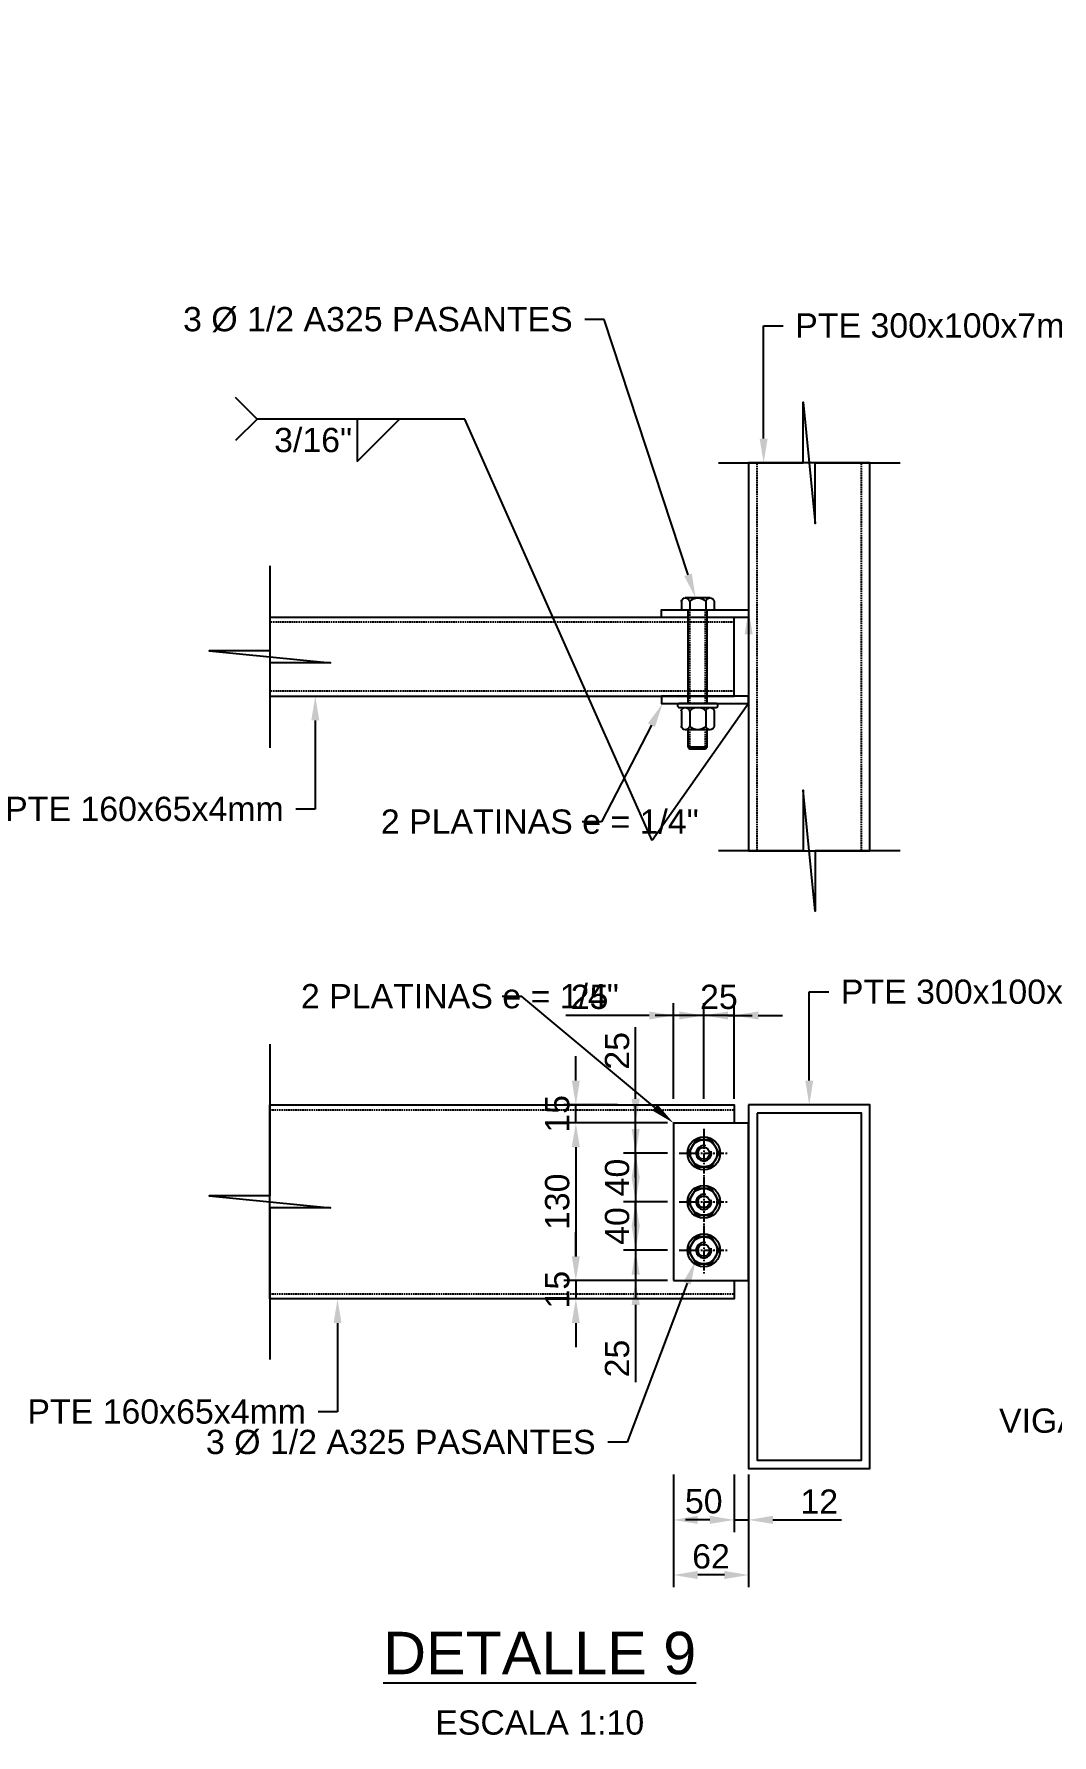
# Model space of a CAD drawing. Header units: millimetres. Extents: x -59786 to 1889966, y -10432 to 69447.
# Drawn here: x 10722 to 11562, y -5837 to -4434 of the extents above; entities that cross this region are included whole.
import ezdxf
from ezdxf import colors
from ezdxf.entities.mleader import LeaderData, LeaderLine
from ezdxf.enums import TextEntityAlignment as Align
from ezdxf.math import Vec2, Vec3

# ---------------------------------------------------------------- set-up
doc = ezdxf.new("R2010")
doc.units = ezdxf.units.MM
doc.header["$LTSCALE"] = 0.2
doc.linetypes.add('CENTER', pattern=[50.8, 31.75, -6.35, 6.35, -6.35])
doc.linetypes.add('HIDDEN', pattern=[9.525, 6.35, -3.175])
for name, color, linetype in [('EE-TEXTO 1', 4, 'Continuous'), ('EE-TEXTO 2', 2, 'Continuous'), ('SIM-COTAS', 1, 'Continuous'), ('SIM-EJES', 8, 'CENTER'), ('SIM-OCULTOS', 8, 'HIDDEN'), ('SIM-PLATINAS', 2, 'Continuous'), ('SIM-PTE 160x65x4mm', 144, 'Continuous'), ('SIM-PTE 300x100x7', 213, 'Continuous')]:
    doc.layers.add(name, color=color, linetype=linetype)
doc.styles.add('ARIAL EE', font='arial.ttf')
doc.styles.get("Standard").update_dxf_attribs({"font": 'arial.ttf'})
doc.dimstyles.new('EE 1_STANDAR', dxfattribs={"dimtxt": 2, "dimasz": 2, "dimexe": 1, "dimexo": 0.5, "dimgap": 0.5, "dimtad": 1, "dimdec": 0, "dimdsep": 46, "dimtxsty": 'ARIAL EE', "dimcen": 1.5, "dimclrd": 256, "dimclre": 256, "dimclrt": 2, "dimadec": 0, "dimazin": 0, "dimtfac": 1, "dimtdec": 0, "dimtix": 1, "dimtmove": 0, "dimatfit": 2, "dimfxl": 1, "dimlwd": -1, "dimlwe": -1, "dimarcsym": 0})

# ---------------------------------------------------------------- blocks, each defined once
blk = doc.blocks.new('*D476')
at = {"layer": 'SIM-COTAS', "transparency": 16777216}
for p, q in [((11218.5, -5312.4), (11218.5, -5253.3)), ((11244.7, -5332.4), (11208.5, -5332.4)), ((11218.5, -5357.4), (11218.5, -5332.4)), ((11244.7, -5357.4), (11208.5, -5357.4)), ((11218.5, -5377.4), (11218.5, -5397.4))]:
    blk.add_line(p, q, dxfattribs=at)
at = {"layer": 'SIM-COTAS', "linetype": 'Continuous', "transparency": 16777216}
for points in [[(11215.2, -5312.4), (11221.9, -5312.4), (11218.5, -5332.4)], [(11215.2, -5377.4), (11221.9, -5377.4), (11218.5, -5357.4)]]:
    blk.add_solid(points, dxfattribs=at)
at = {"layer": 'SIM-COTAS', "color": 2, "linetype": 'Continuous', "transparency": 16777216, "insert": (11203.3, -5272.9), "char_height": 20, "attachment_point": 5, "rotation": 90, "style": 'ARIAL EE'}
blk.add_mtext('25', dxfattribs=at)
blk = doc.blocks.new('*D477')
at = {"layer": 'SIM-COTAS', "transparency": 16777216}
for p, q in [((11218.5, -5337.4), (11218.5, -5317.4)), ((11244.7, -5357.4), (11208.5, -5357.4)), ((11218.5, -5357.4), (11218.5, -5397.4)), ((11244.7, -5397.4), (11208.5, -5397.4)), ((11218.5, -5417.4), (11218.5, -5437.4))]:
    blk.add_line(p, q, dxfattribs=at)
at = {"layer": 'SIM-COTAS', "linetype": 'Continuous', "transparency": 16777216}
for points in [[(11215.2, -5337.4), (11221.9, -5337.4), (11218.5, -5357.4)], [(11215.2, -5417.4), (11221.9, -5417.4), (11218.5, -5397.4)]]:
    blk.add_solid(points, dxfattribs=at)
at = {"layer": 'SIM-COTAS', "color": 2, "linetype": 'Continuous', "transparency": 16777216, "insert": (11203.3, -5377.4), "char_height": 20, "attachment_point": 5, "rotation": 90, "style": 'ARIAL EE'}
blk.add_mtext('40', dxfattribs=at)
blk = doc.blocks.new('*D478')
at = {"layer": 'SIM-COTAS', "transparency": 16777216}
for p, q in [((11218.5, -5377.4), (11218.5, -5357.4)), ((11244.7, -5397.4), (11208.5, -5397.4)), ((11218.5, -5397.4), (11218.5, -5437.4)), ((11244.7, -5437.4), (11208.5, -5437.4)), ((11218.5, -5457.4), (11218.5, -5477.4))]:
    blk.add_line(p, q, dxfattribs=at)
at = {"layer": 'SIM-COTAS', "linetype": 'Continuous', "transparency": 16777216}
for points in [[(11215.2, -5377.4), (11221.9, -5377.4), (11218.5, -5397.4)], [(11215.2, -5457.4), (11221.9, -5457.4), (11218.5, -5437.4)]]:
    blk.add_solid(points, dxfattribs=at)
at = {"layer": 'SIM-COTAS', "color": 2, "linetype": 'Continuous', "transparency": 16777216, "insert": (11203.3, -5417.4), "char_height": 20, "attachment_point": 5, "rotation": 90, "style": 'ARIAL EE'}
blk.add_mtext('40', dxfattribs=at)
blk = doc.blocks.new('*D479')
at = {"layer": 'SIM-COTAS', "transparency": 16777216}
for p, q in [((11244.7, -5332.4), (11159.2, -5332.4)), ((11169.2, -5352.4), (11169.2, -5442.4)), ((11244.7, -5462.4), (11159.2, -5462.4))]:
    blk.add_line(p, q, dxfattribs=at)
at = {"layer": 'SIM-COTAS', "linetype": 'Continuous', "transparency": 16777216}
for points in [[(11165.8, -5352.4), (11172.5, -5352.4), (11169.2, -5332.4)], [(11165.8, -5442.4), (11172.5, -5442.4), (11169.2, -5462.4)]]:
    blk.add_solid(points, dxfattribs=at)
at = {"layer": 'SIM-COTAS', "color": 2, "linetype": 'Continuous', "transparency": 16777216, "insert": (11153.9, -5397.4), "char_height": 20, "attachment_point": 5, "rotation": 90, "style": 'ARIAL EE'}
blk.add_mtext('130', dxfattribs=at)
blk = doc.blocks.new('*D480')
at = {"layer": 'SIM-COTAS', "transparency": 16777216}
for p, q in [((11169.2, -5297.4), (11169.2, -5277.4)), ((11203.5, -5317.4), (11159.2, -5317.4)), ((11169.2, -5332.4), (11169.2, -5317.4)), ((11244.7, -5332.4), (11159.2, -5332.4)), ((11169.2, -5352.4), (11169.2, -5372.4))]:
    blk.add_line(p, q, dxfattribs=at)
for points in [[(11165.8, -5297.4), (11172.5, -5297.4), (11169.2, -5317.4)], [(11165.8, -5352.4), (11172.5, -5352.4), (11169.2, -5332.4)]]:
    blk.add_solid(points, dxfattribs=at)
at = {"layer": 'SIM-COTAS', "color": 2, "transparency": 16777216, "insert": (11154, -5324.9), "char_height": 20, "attachment_point": 5, "rotation": 90, "style": 'ARIAL EE'}
blk.add_mtext('15', dxfattribs=at)
blk = doc.blocks.new('*D481')
at = {"layer": 'SIM-COTAS', "transparency": 16777216}
for p, q in [((11169.2, -5442.4), (11169.2, -5422.4)), ((11244.7, -5462.4), (11159.2, -5462.4)), ((11169.2, -5462.4), (11169.2, -5477.4)), ((11203.5, -5477.4), (11159.2, -5477.4)), ((11169.2, -5497.4), (11169.2, -5517.4))]:
    blk.add_line(p, q, dxfattribs=at)
for points in [[(11165.8, -5442.4), (11172.5, -5442.4), (11169.2, -5462.4)], [(11165.8, -5497.4), (11172.5, -5497.4), (11169.2, -5477.4)]]:
    blk.add_solid(points, dxfattribs=at)
at = {"layer": 'SIM-COTAS', "color": 2, "transparency": 16777216, "insert": (11154, -5469.9), "char_height": 20, "attachment_point": 5, "rotation": 90, "style": 'ARIAL EE'}
blk.add_mtext('15', dxfattribs=at)
blk = doc.blocks.new('*D482')
at = {"layer": 'SIM-COTAS', "transparency": 16777216}
for p, q in [((11299.7, -5622.4), (11299.7, -5669.8)), ((11311.7, -5622.4), (11311.7, -5669.8)), ((11279.7, -5659.8), (11259.7, -5659.8)), ((11299.7, -5659.8), (11311.7, -5659.8)), ((11331.7, -5659.8), (11388.3, -5659.8))]:
    blk.add_line(p, q, dxfattribs=at)
at = {"layer": 'SIM-COTAS', "linetype": 'Continuous', "transparency": 16777216}
for points in [[(11279.7, -5656.4), (11279.7, -5663.1), (11299.7, -5659.8)], [(11331.7, -5656.4), (11331.7, -5663.1), (11311.7, -5659.8)]]:
    blk.add_solid(points, dxfattribs=at)
at = {"layer": 'SIM-COTAS', "color": 2, "linetype": 'Continuous', "transparency": 16777216, "insert": (11370, -5644.7), "char_height": 20, "attachment_point": 5, "style": 'ARIAL EE'}
blk.add_mtext('12', dxfattribs=at)
blk = doc.blocks.new('*D483')
at = {"layer": 'SIM-COTAS', "transparency": 16777216}
for p, q in [((11249.7, -5622.4), (11249.7, -5669.8)), ((11299.7, -5622.4), (11299.7, -5669.8)), ((11279.7, -5659.8), (11269.7, -5659.8))]:
    blk.add_line(p, q, dxfattribs=at)
for points in [[(11269.7, -5656.4), (11269.7, -5663.1), (11249.7, -5659.8)], [(11279.7, -5656.4), (11279.7, -5663.1), (11299.7, -5659.8)]]:
    blk.add_solid(points, dxfattribs=at)
at = {"layer": 'SIM-COTAS', "color": 2, "transparency": 16777216, "insert": (11274.7, -5644.5), "char_height": 20, "attachment_point": 5, "style": 'ARIAL EE'}
blk.add_mtext('50', dxfattribs=at)
blk = doc.blocks.new('*D484')
at = {"layer": 'SIM-COTAS', "transparency": 16777216}
for p, q in [((11249.7, -5622.4), (11249.7, -5715.2)), ((11311.7, -5622.4), (11311.7, -5715.2)), ((11291.7, -5705.2), (11269.7, -5705.2))]:
    blk.add_line(p, q, dxfattribs=at)
for points in [[(11269.7, -5701.9), (11269.7, -5708.6), (11249.7, -5705.2)], [(11291.7, -5701.9), (11291.7, -5708.6), (11311.7, -5705.2)]]:
    blk.add_solid(points, dxfattribs=at)
at = {"layer": 'SIM-COTAS', "color": 2, "transparency": 16777216, "insert": (11280.7, -5690), "char_height": 20, "attachment_point": 5, "style": 'ARIAL EE'}
blk.add_mtext('62', dxfattribs=at)
blk = doc.blocks.new('*D485')
at = {"layer": 'SIM-COTAS', "transparency": 16777216}
for p, q in [((11254.7, -5243.7), (11234.7, -5243.7)), ((11274.7, -5312.4), (11274.7, -5233.7)), ((11299.7, -5243.7), (11274.7, -5243.7)), ((11299.7, -5312.4), (11299.7, -5233.7)), ((11319.7, -5243.7), (11339.7, -5243.7))]:
    blk.add_line(p, q, dxfattribs=at)
at = {"layer": 'SIM-COTAS', "linetype": 'Continuous', "transparency": 16777216}
for points in [[(11254.7, -5240.4), (11254.7, -5247.1), (11274.7, -5243.7)], [(11319.7, -5240.4), (11319.7, -5247.1), (11299.7, -5243.7)]]:
    blk.add_solid(points, dxfattribs=at)
at = {"layer": 'SIM-COTAS', "color": 2, "linetype": 'Continuous', "transparency": 16777216, "insert": (11287.2, -5228.5), "char_height": 20, "attachment_point": 5, "style": 'ARIAL EE'}
blk.add_mtext('25', dxfattribs=at)
blk = doc.blocks.new('*D486')
at = {"layer": 'SIM-COTAS', "transparency": 16777216}
for p, q in [((11229.7, -5243.7), (11160.9, -5243.7)), ((11249.7, -5312.4), (11249.7, -5233.7)), ((11274.7, -5243.7), (11249.7, -5243.7)), ((11274.7, -5312.4), (11274.7, -5233.7)), ((11294.7, -5243.7), (11314.7, -5243.7))]:
    blk.add_line(p, q, dxfattribs=at)
at = {"layer": 'SIM-COTAS', "linetype": 'Continuous', "transparency": 16777216}
for points in [[(11229.7, -5240.4), (11229.7, -5247.1), (11249.7, -5243.7)], [(11294.7, -5240.4), (11294.7, -5247.1), (11274.7, -5243.7)]]:
    blk.add_solid(points, dxfattribs=at)
at = {"layer": 'SIM-COTAS', "color": 2, "linetype": 'Continuous', "transparency": 16777216, "insert": (11180.5, -5228.5), "char_height": 20, "attachment_point": 5, "style": 'ARIAL EE'}
blk.add_mtext('25', dxfattribs=at)
blk = doc.blocks.new('*U488')
for p, q in [((-13.5, 84.2), (-13.5, 77.3)), ((-10.3, 87.2), (10.3, 87.2)), ((-6.6, 84.2), (-6.6, 77.3)), ((6.6, 84.2), (6.6, 77.3)), ((13.5, 84.2), (13.5, 77.3)), ((13.5, 77.3), (-13.5, 77.3)), ((-7.9, 0), (-7.9, 77.3)), ((7.9, 0), (7.9, 77.3)), ((-13.5, -6.1), (-13.5, -18.6)), ((-6.6, -6.1), (-6.6, -18.6)), ((6.6, -6.1), (6.6, -18.6)), ((13.5, -6.1), (13.5, -18.6)), ((-10.3, -21.6), (10.3, -21.6)), ((-7.9, -36), (-7.9, -21.6)), ((7.9, -36), (7.9, -21.6)), ((-7.9, -36), (7.9, -36)), ((-7.9, -36), (-6.4, -37.5)), ((-6.4, -37.5), (6.4, -37.5)), ((7.9, -36), (6.4, -37.5))]:
    blk.add_line(p, q)
blk.add_lwpolyline([(-16.7, -1.6), (-16.7, -1.5, -0.414214), (-15.2, 0), (15.2, 0, -0.414214), (16.7, -1.5), (16.7, -1.6, -0.414214), (15.2, -3.1), (-15.2, -3.1, -0.414214)], format="xyb", close=True)
for centre, radius, start, end in [((-10.1, 83.7), 3.47, 7.7682, 172.2318), ((0, 78.4), 8.8, 41.2145, 138.7855), ((10.1, 83.7), 3.47, 7.7682, 172.2318), ((-10.1, -6.6), 3.47, 7.7682, 172.2318), ((0, -11.9), 8.8, 41.2145, 138.7855), ((10.1, -6.6), 3.47, 7.7682, 172.2318), ((-10.1, -18.1), 3.47, 187.7682, 352.2318), ((0, -12.8), 8.8, 221.2145, 318.7855), ((10.1, -18.1), 3.47, 187.7682, 352.2318)]:
    blk.add_arc(centre, radius, start, end)
at = {"layer": 'SIM-OCULTOS'}
for p, q in [((-6.4, 0), (-6.4, 77.3)), ((6.4, 0), (6.4, 77.3)), ((-6.4, -37.5), (-6.4, -21.6)), ((6.4, -37.5), (6.4, -21.8))]:
    blk.add_line(p, q, dxfattribs=at)
blk = doc.blocks.new('AWS-FILL-DER')
at = {"transparency": 16777216}
for p, q in [((-19.75, 0), (-21.53, 1.78)), ((-11.5, -3.5), (-8, 0)), ((-19.75, 0), (-21.53, -1.78)), ((-8, 0), (-19.75, 0)), ((-11.5, 0), (-11.5, -3.5))]:
    blk.add_line(p, q, dxfattribs=at)
at = {"layer": 'EE-TEXTO 2', "color": 2, "transparency": 16777216, "style": 'ARIAL EE'}
for tag, flags, p in [('OBSERVACION', 4, (-21.91, -1.07)), ('VALOR_SOLDADURA', 12, (-11.92, -2.73))]:
    blk.add_attdef(tag, text='', height=2, dxfattribs=dict(at, flags=flags)).set_placement(p, align=Align.RIGHT)
at = {"layer": 'EE-TEXTO 2', "color": 2, "transparency": 16777216, "style": 'ARIAL EE', "flags": 12}
blk.add_attdef('DE-TANTO-CADA-TANTO', (-7.66, -2.68), '', height=2, dxfattribs=at)
blk = doc.blocks.new('TÍTULO')
at = {"layer": 'EE-TEXTO 1', "style": 'ARIAL EE'}
blk.add_attdef('%%UVISTAENPLANTA', text='', height=3.5, dxfattribs=at).set_placement((-0.54, 3.5), align=Align.CENTER)
at = {"layer": 'EE-TEXTO 2', "style": 'ARIAL EE'}
for tag, p in [('SUBTITULO', (-0.77, -1.27)), ('ESCALA1:100', (-0.32, -5.15))]:
    blk.add_attdef(tag, text='', height=2, dxfattribs=at).set_placement(p, align=Align.CENTER)
blk = doc.blocks.new('TUERCA 1-2')
blk.add_lwpolyline([(-6.4, 11.1), (-12.8, 0), (-6.4, -11.1), (6.4, -11.1), (12.8, 0), (6.4, 11.1)], close=True)
for radius in [13.5, 11.1, 4.85]:
    blk.add_circle((0, 0), radius)
blk.add_arc((0, 0), 6.35, 75, 15)
at = {"layer": 'SIM-EJES'}
for p, q in [((0, 20.2), (0, -20.2)), ((-20.2, 0), (20.2, 0))]:
    blk.add_line(p, q, dxfattribs=at)
blk = doc.blocks.new('*D487')
at = {"layer": 'SIM-COTAS', "transparency": 16777216}
for p, q in [((11218.5, -5417.4), (11218.5, -5397.4)), ((11244.7, -5437.4), (11208.5, -5437.4)), ((11218.5, -5437.4), (11218.5, -5462.4)), ((11244.7, -5462.4), (11208.5, -5462.4)), ((11218.5, -5482.4), (11218.5, -5546.3))]:
    blk.add_line(p, q, dxfattribs=at)
for points in [[(11215.2, -5417.4), (11221.9, -5417.4), (11218.5, -5437.4)], [(11215.2, -5482.4), (11221.9, -5482.4), (11218.5, -5462.4)]]:
    blk.add_solid(points, dxfattribs=at)
at = {"layer": 'SIM-COTAS', "color": 2, "transparency": 16777216, "insert": (11203.3, -5526.7), "char_height": 20, "attachment_point": 5, "rotation": 90, "style": 'ARIAL EE'}
blk.add_mtext('25', dxfattribs=at)

msp = doc.modelspace()

# ---------------------------------------------------------------- linework, layer by layer
at = {"layer": 'SIM-COTAS'}
for points in [[(11286.748, -4787.94), (11356.748, -4787.94), (11356.748, -4737.94), (11366.748, -4837.94), (11366.748, -4787.94), (11436.748, -4787.94)], [(10916.746, -4872.874), (10916.746, -4942.874), (10866.746, -4942.874), (10966.746, -4952.874), (10916.746, -4952.874), (10916.746, -5022.874)], [(11436.748, -5107.808), (11366.748, -5107.808), (11366.748, -5157.808), (11356.748, -5057.808), (11356.748, -5107.808), (11286.748, -5107.808)], [(10916.746, -5267.428), (10916.746, -5392.428), (10866.746, -5392.428), (10966.746, -5402.428), (10916.746, -5402.428), (10916.746, -5527.428)]]:
    msp.add_lwpolyline(points, dxfattribs=at)
at = {"layer": 'SIM-OCULTOS'}
for p, q in [((11318.748, -5107.808), (11318.748, -4787.94)), ((11404.748, -5107.808), (11404.748, -4787.94)), ((11299.748, -4919.374), (10916.746, -4919.374)), ((11299.748, -4976.374), (10916.746, -4976.374)), ((10916.746, -5321.428), (11299.748, -5321.428)), ((10916.746, -5473.428), (11299.748, -5473.428))]:
    msp.add_line(p, q, dxfattribs=at)
at = {"layer": 'SIM-PLATINAS'}
for points in [[(11311.748, -4915.374), (11239.748, -4915.374), (11239.748, -4909.236), (11311.748, -4909.236)], [(11311.748, -4980.374), (11239.748, -4980.374), (11239.748, -4986.511), (11311.748, -4986.511)], [(11249.748, -5462.428), (11311.748, -5462.428), (11311.748, -5332.428), (11249.748, -5332.428)]]:
    msp.add_lwpolyline(points, close=True, dxfattribs=at)
at = {"layer": 'SIM-PTE 160x65x4mm'}
msp.add_lwpolyline([(11299.748, -4915.374), (10916.746, -4915.374), (10916.746, -4980.374), (11299.748, -4980.374)], close=True, dxfattribs=at)
msp.add_lwpolyline([(11299.748, -5462.428), (11299.748, -5477.428), (10916.746, -5477.428), (10916.746, -5317.428), (11299.748, -5317.428), (11299.748, -5332.428)], dxfattribs=at)
at = {"layer": 'SIM-PTE 300x100x7'}
for points in [[(11411.748, -5107.808), (11411.748, -4787.94), (11311.748, -4787.94), (11311.748, -5107.808)], [(11311.748, -5317.428), (11311.748, -5617.428), (11411.748, -5617.428), (11411.748, -5317.428)], [(11318.748, -5324.428), (11318.748, -5610.428), (11404.748, -5610.428), (11404.748, -5324.428)]]:
    msp.add_lwpolyline(points, close=True, dxfattribs=at)

# ---------------------------------------------------------------- block references
at = {"xscale": -1}
msp.add_blockref('*U488', (11269.748, -4986.511), dxfattribs=at)
for p in [(11274.748, -5357.428), (11274.748, -5397.428), (11274.748, -5437.428)]:
    msp.add_blockref('TUERCA 1-2', p)
at = {"layer": 'EE-TEXTO 1'}
ref = msp.add_blockref('TÍTULO', (11290.29, -5822.064), dxfattribs=dict(at, xscale=10, yscale=10, zscale=10))
ref.add_attrib('ESCALA1:100', 'ESCALA 1:10', dxfattribs={"layer": 'EE-TEXTO 2', "height": 20, "style": 'ARIAL EE'}).set_placement((11139.394, -5836.894), align=Align.CENTER)
ref.add_attrib('%%UVISTAENPLANTA', '%%UDETALLE 9', dxfattribs={"height": 35, "style": 'ARIAL EE'}).set_placement((11139.394, -5787.073), align=Align.CENTER)

# ---------------------------------------------------------------- dimensions: what is measured, and where the dimension line sits
at = {"layer": 'SIM-COTAS', "linetype": 'Continuous'}
for base, p1, p2, picture, middle in [((11249.748, -5243.745), (11274.748, -5317.428), (11249.748, -5317.428), '*D486', (11180.464, -5243.745)), ((11311.748, -5659.756), (11299.748, -5617.428), (11311.748, -5617.428), '*D482', (11370.029, -5659.756))]:
    dim = msp.add_linear_dim(base=base, p1=p1, p2=p2, dimstyle='EE 1_STANDAR', dxfattribs=at)
    dim.commit()
    dim.dimension.update_dxf_attribs({"geometry": picture, "text_midpoint": middle, "dimtype": 160})
dim = msp.add_linear_dim(base=(11274.748, -5243.745), p1=(11299.748, -5317.428), p2=(11274.748, -5317.428), dimstyle='EE 1_STANDAR', dxfattribs=at)
dim.commit()
dim.dimension.update_dxf_attribs({"geometry": '*D485', "text_midpoint": (11287.248, -5228.534)})
dim = msp.add_linear_dim(base=(11218.524, -5357.428), p1=(11249.748, -5332.428), p2=(11249.748, -5357.428), angle=90, dimstyle='EE 1_STANDAR', dxfattribs=at)
dim.commit()
dim.dimension.update_dxf_attribs({"geometry": '*D476', "text_midpoint": (11218.524, -5272.858), "dimtype": 160})
at = {"layer": 'SIM-COTAS'}
for base, p1, p2, picture, middle in [((11169.163, -5317.428), (11249.748, -5332.428), (11208.524, -5317.428), '*D480', (11153.952, -5324.928)), ((11169.163, -5477.428), (11249.748, -5462.428), (11208.524, -5477.428), '*D481', (11153.952, -5469.928))]:
    dim = msp.add_linear_dim(base=base, p1=p1, p2=p2, angle=90, dimstyle='EE 1_STANDAR', dxfattribs=at)
    dim.commit()
    dim.dimension.update_dxf_attribs({"geometry": picture, "text_midpoint": middle})
at = {"layer": 'SIM-COTAS', "linetype": 'Continuous'}
for base, p1, p2, picture, middle in [((11218.524, -5397.428), (11249.748, -5357.428), (11249.748, -5397.428), '*D477', (11203.313, -5377.428)), ((11169.163, -5462.428), (11249.748, -5332.428), (11249.748, -5462.428), '*D479', (11153.945, -5397.428)), ((11218.524, -5437.428), (11249.748, -5397.428), (11249.748, -5437.428), '*D478', (11203.313, -5417.428))]:
    dim = msp.add_linear_dim(base=base, p1=p1, p2=p2, angle=90, dimstyle='EE 1_STANDAR', dxfattribs=at)
    dim.commit()
    dim.dimension.update_dxf_attribs({"geometry": picture, "text_midpoint": middle})
at = {"layer": 'SIM-COTAS'}
dim = msp.add_linear_dim(base=(11218.524, -5462.428), p1=(11249.748, -5437.428), p2=(11249.748, -5462.428), angle=90, dimstyle='EE 1_STANDAR', dxfattribs=at)
dim.commit()
dim.dimension.update_dxf_attribs({"geometry": '*D487', "text_midpoint": (11218.524, -5526.724), "dimtype": 160})
for base, p1, picture, middle in [((11249.748, -5659.756), (11299.748, -5617.428), '*D483', (11274.748, -5644.545)), ((11249.748, -5705.234), (11311.748, -5617.428), '*D484', (11280.748, -5690.023))]:
    dim = msp.add_linear_dim(base=base, p1=p1, p2=(11249.748, -5617.428), dimstyle='EE 1_STANDAR', dxfattribs=at)
    dim.commit()
    dim.dimension.update_dxf_attribs({"geometry": picture, "text_midpoint": middle})

# ---------------------------------------------------------------- leaders
at = {"layer": 'SIM-COTAS', "linetype": 'Continuous'}
ml = msp.add_multileader_mtext('Standard', dxfattribs=at)
ml.set_content('\\A1;{\\C2;PTE 300x100x7mm}', color=256)
ml.set_leader_properties()
ml.build(insert=Vec2(0, 0))
ml.multileader.update_dxf_attribs({"dogleg_length": 0.0025, "arrow_head_size": 30, "scale": 15})
ctx = ml.context
ctx.base_point, ctx.scale, ctx.char_height, ctx.arrow_head_size, ctx.landing_gap_size, ctx.plane_origin = Vec3(6967.35, -4449.945), 15, 30, 30, 15, Vec3(4346.75, 2719.764)
notes = []
notes.append((ctx, [(0, (1, 1, 0), (6943.263, -4449.945), (1, 0), 24.087, [(0, [(6943.263, -4579.368)], 0, [])])]))
ctx.mtext.insert, ctx.mtext.width, ctx.mtext.defined_height, ctx.mtext.flow_direction = Vec3(6982.35, -4434.679), 282.89742, 30.655, 5
ml = msp.add_multileader_mtext('Standard', dxfattribs=at)
ml.set_content('\\A1;{\\C2;3 Ø 1/2 A325 PASANTES}', color=256)
ml.set_leader_properties()
ml.build(insert=Vec2(0, 0))
ml.multileader.update_dxf_attribs({"dogleg_length": 0.0025, "arrow_head_size": 20, "scale": 10})
ctx = ml.context
ctx.base_point, ctx.scale, ctx.char_height, ctx.arrow_head_size, ctx.landing_gap_size, ctx.plane_origin = Vec3(10994.245, -4669.569), 10, 20, 20, 10, Vec3(8154.377, 2654.997)
ctx.text_align_type = 2
notes.append((ctx, [(1, (1, 1, 0), (11192.663, -4669.569), (-1, 0), 16.058, [(0, [(11267.977, -4899.315)], 0, [])])]))
ctx.mtext.insert, ctx.mtext.width, ctx.mtext.alignment, ctx.mtext.flow_direction = Vec3(11166.605, -4659.398), 172.8348, 3, 5
ml = msp.add_multileader_mtext('Standard', dxfattribs=at)
ml.set_content('\\A1;{\\C2;PTE 300x100x7mm}', color=256)
ml.set_leader_properties()
ml.build(insert=Vec2(0, 0))
ml.multileader.update_dxf_attribs({"dogleg_length": 0.0025, "arrow_head_size": 20, "scale": 10})
ctx = ml.context
ctx.base_point, ctx.scale, ctx.char_height, ctx.arrow_head_size, ctx.landing_gap_size, ctx.plane_origin = Vec3(11340.164, -4674.787), 10, 20, 20, 10, Vec3(8727.594, 2511.192)
notes.append((ctx, [(0, (1, 1, 0), (11324.107, -4674.787), (1, 0), 16.058, [(0, [(11324.107, -4787.94)], 0, [])])]))
ctx.mtext.insert, ctx.mtext.width, ctx.mtext.defined_height, ctx.mtext.flow_direction = Vec3(11350.164, -4664.61), 188.59828, 20.437, 5
at = {"layer": 'SIM-COTAS'}
ml = msp.add_multileader_block('Standard', dxfattribs=at)
ml.set_content('AWS-FILL-DER', color=256, scale=10)
ml.set_attribute('DE-TANTO-CADA-TANTO', '', width=0)
ml.set_attribute('VALOR_SOLDADURA', '3/16"', width=0)
ml.set_attribute('OBSERVACION', '', width=0)
ml.set_leader_properties(color=256)
ml.build(insert=Vec2(0, 0))
ml.multileader.update_dxf_attribs({"arrow_head_size": 20, "scale": 10, "block_connection_type": 1})
ctx = ml.context
ctx.base_point, ctx.scale, ctx.char_height, ctx.arrow_head_size, ctx.landing_gap_size, ctx.plane_origin = Vec3(10906.272, -4751.783), 10, 40, 20, 20, Vec3(11419.553, -4907.122)
ctx.attachment_type = 1
notes.append((ctx, [(0, (1, 1, 0), (11077.675, -4751.783), (-1, 0), 53.903, [(2, [(11311.748, -4909.236), (11311.748, -4986.511), (11232.175, -5099.454)], 0, [])])]))
ctx.block.insert = Vec3(11103.772, -4751.783)
at = {"layer": 'SIM-COTAS', "linetype": 'Continuous'}
ml = msp.add_multileader_mtext('Standard', dxfattribs=at)
ml.set_content('\\A1;{\\C2;PTE 160x65x4mm}', color=256)
ml.set_leader_properties()
ml.build(insert=Vec2(0, 0))
ml.multileader.update_dxf_attribs({"dogleg_length": 0.0025, "arrow_head_size": 20, "scale": 10})
ctx = ml.context
ctx.base_point, ctx.scale, ctx.char_height, ctx.arrow_head_size, ctx.landing_gap_size, ctx.plane_origin = Vec3(10755.309, -5073.499), 10, 20, 20, 10, Vec3(13550.758, -12279.506)
ctx.text_align_type = 2
notes.append((ctx, [(0, (1, 1, 0), (10954.245, -5073.499), (-1, 0), 16.058, [(0, [(10954.245, -4980.374)], 0, [])])]))
ctx.mtext.insert, ctx.mtext.width, ctx.mtext.defined_height, ctx.mtext.alignment, ctx.mtext.flow_direction = Vec3(10928.187, -5063.329), 188.59828, 20.437, 3, 5
ml = msp.add_multileader_mtext('Standard', dxfattribs=at)
ml.set_content('\\A1;{\\C2;4 Ø 5/8" A325 PASANTES}', color=256)
ml.set_leader_properties()
ml.build(insert=Vec2(0, 0))
ml.multileader.update_dxf_attribs({"dogleg_length": 0.0025, "arrow_head_size": 20, "scale": 10})
ctx = ml.context
ctx.base_point, ctx.scale, ctx.char_height, ctx.arrow_head_size, ctx.landing_gap_size, ctx.plane_origin = Vec3(12021.566, -4992), 10, 20, 20, 10, Vec3(9266.321, 2367.353)
ctx.text_align_type = 2
notes.append((ctx, [(1, (1, 1, 0), (12230.72, -4992), (-1, 0), 16.058, [(0, [(12374.753, -5186.958)], 0, [])])]))
ctx.mtext.insert, ctx.mtext.width, ctx.mtext.alignment, ctx.mtext.flow_direction = Vec3(12204.662, -4981.829), 200.16266, 3, 5
ml = msp.add_multileader_mtext('Standard', dxfattribs=at)
ml.set_content('\\A1;{\\C2;2 PLATINAS e = 1/4"}', color=256)
ml.set_leader_properties()
ml.build(insert=Vec2(0, 0))
ml.multileader.update_dxf_attribs({"dogleg_length": 1.606, "arrow_head_size": 20, "scale": 10})
ctx = ml.context
ctx.base_point, ctx.scale, ctx.char_height, ctx.arrow_head_size, ctx.landing_gap_size, ctx.plane_origin = Vec3(10998.306, -5083.999), 10, 20, 20, 10, Vec3(8142.797, 2356.915)
notes.append((ctx, [(1, (1, 1, 0), (11190.475, -5083.999), (-1, 0), 16.058, [(0, [(11240.711, -4986.511)], 0, [])])]))
ctx.mtext.insert, ctx.mtext.width, ctx.mtext.flow_direction = Vec3(11008.306, -5073.829), 158.4817, 5
ml = msp.add_multileader_mtext('Standard', dxfattribs=at)
ml.set_content('\\A1;{\\C2;PLATINA e = 5/8"}', color=256)
ml.set_leader_properties()
ml.build(insert=Vec2(0, 0))
ml.multileader.update_dxf_attribs({"dogleg_length": 0.0025, "arrow_head_size": 20, "scale": 10})
ctx = ml.context
ctx.base_point, ctx.scale, ctx.char_height, ctx.arrow_head_size, ctx.landing_gap_size, ctx.plane_origin = Vec3(12007.182, -5085.539), 10, 20, 20, 10, Vec3(9211.402, 1616.038)
ctx.text_align_type = 2
notes.append((ctx, [(1, (1, 1, 0), (12157.579, -5085.539), (-1, 0), 16.058, [(0, [(12331.422, -5201.983)], 0, [])])]))
ctx.mtext.insert, ctx.mtext.width, ctx.mtext.alignment, ctx.mtext.flow_direction = Vec3(12131.521, -5075.369), 105.5486, 3, 5
ml = msp.add_multileader_mtext('Standard', dxfattribs=at)
ml.set_content('\\A1;{\\C2;2 PLATINAS e = 1/4"}', color=256)
ml.set_leader_properties()
ml.build(insert=Vec2(0, 0))
ml.multileader.update_dxf_attribs({"dogleg_length": 1.606, "arrow_head_size": 20, "scale": 10})
ctx = ml.context
ctx.base_point, ctx.scale, ctx.char_height, ctx.arrow_head_size, ctx.landing_gap_size, ctx.plane_origin = Vec3(10932.404, -5228.005), 10, 20, 20, 10, Vec3(8141.833, 2221.921)
notes.append((ctx, [(1, (1, 1, 0), (11124.573, -5228.005), (-1, 0), 16.058, [(0, [(11249.748, -5332.428)], 0, [])])]))
ctx.mtext.insert, ctx.mtext.width, ctx.mtext.flow_direction = Vec3(10942.404, -5217.834), 167.41161, 5
ml = msp.add_multileader_mtext('Standard', dxfattribs=at)
ml.set_content('\\A1;{\\C2;PTE 300x100x7mm}', color=256)
ml.set_leader_properties()
ml.build(insert=Vec2(0, 0))
ml.multileader.update_dxf_attribs({"dogleg_length": 0.0025, "arrow_head_size": 20, "scale": 10})
ctx = ml.context
ctx.base_point, ctx.scale, ctx.char_height, ctx.arrow_head_size, ctx.landing_gap_size, ctx.plane_origin = Vec3(11377.806, -5224.303), 10, 20, 20, 10, Vec3(8765.235, 1981.704)
notes.append((ctx, [(0, (1, 1, 0), (11361.748, -5224.303), (1, 0), 16.058, [(0, [(11361.748, -5317.428)], 0, [])])]))
ctx.mtext.insert, ctx.mtext.width, ctx.mtext.defined_height, ctx.mtext.flow_direction = Vec3(11387.806, -5214.126), 188.59828, 20.437, 5
ml = msp.add_multileader_mtext('Standard', dxfattribs=at)
ml.set_content('\\A1;{\\C2;PTE 300x100x7mm}', color=256)
ml.set_leader_properties()
ml.build(insert=Vec2(0, 0))
ml.multileader.update_dxf_attribs({"dogleg_length": 0.0025, "arrow_head_size": 30, "scale": 15})
ctx = ml.context
ctx.base_point, ctx.scale, ctx.char_height, ctx.arrow_head_size, ctx.landing_gap_size, ctx.plane_origin = Vec3(7038.099, -5520.857), 15, 30, 30, 15, Vec3(4417.499, 1884.628)
notes.append((ctx, [(0, (1, 1, 0), (7014.012, -5520.857), (1, 0), 24.087, [(0, [(7014.012, -5414.504)], 0, [])])]))
ctx.mtext.insert, ctx.mtext.width, ctx.mtext.defined_height, ctx.mtext.flow_direction = Vec3(7053.099, -5505.591), 282.89742, 30.655, 5
ml = msp.add_multileader_mtext('Standard', dxfattribs=at)
ml.set_content('\\A1;{\\C2;GUALDERA\\PPTE 300x100x7mm}', color=256)
ml.set_leader_properties()
ml.build(insert=Vec2(0, 0))
ml.multileader.update_dxf_attribs({"dogleg_length": 0.0025, "arrow_head_size": 20, "scale": 10})
ctx = ml.context
ctx.base_point, ctx.scale, ctx.char_height, ctx.arrow_head_size, ctx.landing_gap_size, ctx.plane_origin = Vec3(13364.053, -5514.75), 10, 20, 20, 10, Vec3(16240.353, -12735.461)
ctx.text_align_type = 2
notes.append((ctx, [(0, (1, 1, 0), (13641.516, -5514.75), (-1, 0), 16.058, [(0, [(13704.865, -5404.424)], 0, [])])]))
ctx.mtext.insert, ctx.mtext.width, ctx.mtext.defined_height, ctx.mtext.alignment, ctx.mtext.flow_direction = Vec3(13615.458, -5504.572), 260.98479, 20.437, 3, 5
ml = msp.add_multileader_mtext('Standard', dxfattribs=at)
ml.set_content('\\A1;{\\C2;VIGA BORDE EXISTENTE 150x300x6mm (ARRIOSTRAR)}', color=256)
ml.set_leader_properties()
ml.build(insert=Vec2(0, 0))
ml.multileader.update_dxf_attribs({"dogleg_length": 0.0025, "arrow_head_size": 20, "scale": 10})
ctx = ml.context
ctx.base_point, ctx.scale, ctx.char_height, ctx.arrow_head_size, ctx.landing_gap_size, ctx.plane_origin = Vec3(12046.569, -5580.844), 10, 20, 20, 10, Vec3(9143.938, 1847.245)
ctx.text_align_type = 2
notes.append((ctx, [(1, (1, 1, 0), (12281.712, -5580.844), (-1, 0), 16.058, [(0, [(12281.931, -5440.959)], 0, [])])]))
ctx.mtext.insert, ctx.mtext.width, ctx.mtext.defined_height, ctx.mtext.alignment, ctx.mtext.flow_direction = Vec3(12255.655, -5567.904), 269.1506, 93.338, 3, 5
ml = msp.add_multileader_mtext('Standard', dxfattribs=at)
ml.set_content('\\A1;{\\C2;3 Ø 1/2 A325 PASANTES}', color=256)
ml.set_leader_properties()
ml.build(insert=Vec2(0, 0))
ml.multileader.update_dxf_attribs({"dogleg_length": 0.0025, "arrow_head_size": 20, "scale": 10})
ctx = ml.context
ctx.base_point, ctx.scale, ctx.char_height, ctx.arrow_head_size, ctx.landing_gap_size, ctx.plane_origin = Vec3(11013.114, -5595.647), 10, 20, 20, 10, Vec3(8154.377, 1595.949)
ctx.text_align_type = 2
notes.append((ctx, [(1, (1, 1, 0), (11211.532, -5595.647), (-1, 0), 16.058, [(0, [(11267.977, -5445.936)], 0, [])])]))
ctx.mtext.insert, ctx.mtext.width, ctx.mtext.alignment, ctx.mtext.flow_direction = Vec3(11185.474, -5585.477), 172.8348, 3, 5
ml = msp.add_multileader_mtext('Standard', dxfattribs=at)
ml.set_content('\\A1;{\\C2;PTE 300x100x7mm}', color=256)
ml.set_leader_properties()
ml.build(insert=Vec2(0, 0))
ml.multileader.update_dxf_attribs({"dogleg_length": 0.0025, "arrow_head_size": 20, "scale": 10})
ctx = ml.context
ctx.base_point, ctx.scale, ctx.char_height, ctx.arrow_head_size, ctx.landing_gap_size, ctx.plane_origin = Vec3(10318.363, -5469.216), 10, 20, 20, 10, Vec3(12864.944, 1779.101)
notes.append((ctx, [(1, (1, 1, 0), (10302.305, -5469.216), (1, 0), 16.058, [(0, [(10268.431, -5520.031)], 0, [])])]))
ctx.mtext.insert, ctx.mtext.rotation, ctx.mtext.width, ctx.mtext.defined_height, ctx.mtext.flow_direction = Vec3(10328.363, -5459.039), 6.28318531, 188.59828, 20.437, 5
ml = msp.add_multileader_mtext('Standard', dxfattribs=at)
ml.set_content('\\A1;{\\C2;PTE 160x65x4mm}', color=256)
ml.set_leader_properties()
ml.build(insert=Vec2(0, 0))
ml.multileader.update_dxf_attribs({"dogleg_length": 0.0025, "arrow_head_size": 20, "scale": 10})
ctx = ml.context
ctx.base_point, ctx.scale, ctx.char_height, ctx.arrow_head_size, ctx.landing_gap_size, ctx.plane_origin = Vec3(10773.67, -5570.554), 10, 20, 20, 10, Vec3(13569.119, -12776.56)
ctx.text_align_type = 2
notes.append((ctx, [(0, (1, 1, 0), (10972.606, -5570.554), (-1, 0), 16.058, [(0, [(10972.606, -5477.428)], 0, [])])]))
ctx.mtext.insert, ctx.mtext.width, ctx.mtext.defined_height, ctx.mtext.alignment, ctx.mtext.flow_direction = Vec3(10946.548, -5560.383), 188.59828, 20.437, 3, 5
for ctx, leaders in notes:
    for number, flags, end, landing, length, lines in leaders:
        leader = LeaderData()
        leader.index, (leader.has_last_leader_line, leader.has_dogleg_vector, leader.attachment_direction) = number, flags
        leader.last_leader_point, leader.dogleg_vector, leader.dogleg_length = Vec3(end), Vec3(landing), length
        for number, points, colour, breaks in lines:
            line = LeaderLine()
            line.index, line.vertices, line.color, line.breaks = number, Vec3.list(points), colors.encode_raw_color(colour), breaks
            leader.lines.append(line)
        ctx.leaders.append(leader)

doc.saveas('drawing.dxf')
